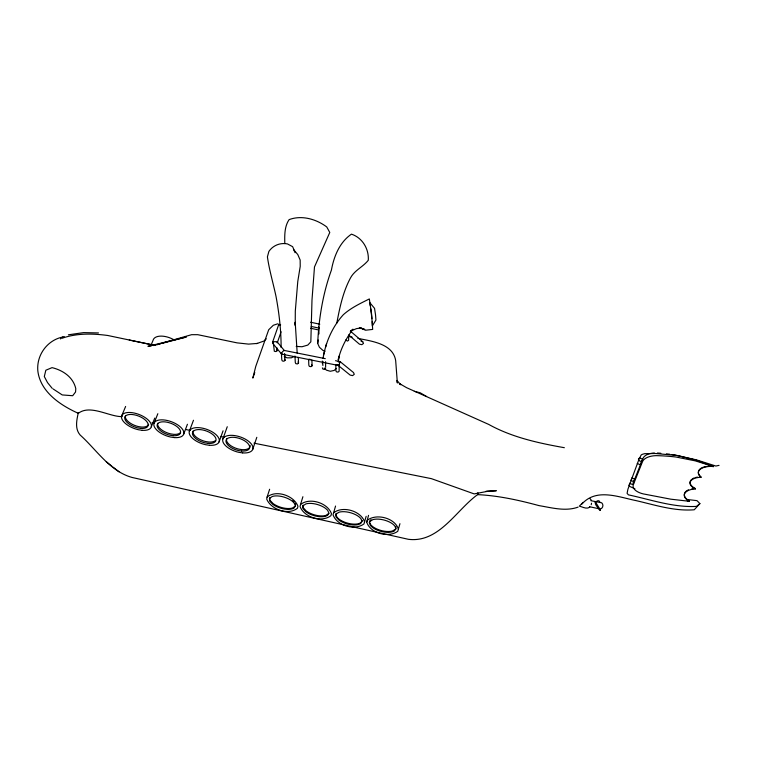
<?xml version="1.0" encoding="UTF-8"?>
<svg xmlns="http://www.w3.org/2000/svg" width="757" height="757" viewBox="0 0 757 757"><rect width="100%" height="100%" fill="white"/><g stroke="black" fill="none" stroke-linecap="round" stroke-linejoin="round"><path stroke-width="1.14" d="M339.155 365.016L339.136 371.271L338.019 372.122L336.382 371.801L335.871 370.618L335.862 364.921M325.15 351.229L322.965 350.425L319.435 347.274L317.694 343.451C318.782 318.536 322.908 293.565 331.415 270.069C333.922 256.396 339.571 242.249 351.456 234.15C362.433 237.774 369.056 248.996 368.29 260.285C363.086 266.852 354.749 270.145 350.614 277.715C342.987 291.767 339.751 307.588 336.789 323.144M701.039 477.27A14.165 7.201 4.7 0 1 700.093 469.416A14.165 7.201 4.7 0 1 713.577 466.558L695.267 460.862L675.992 457.02A100.558 49.233 6.2 0 0 655.969 455.648A17.439 9.008 5.9 0 0 642.494 461.685L633.306 484.745A14.298 7.182 6.5 0 0 645.636 494.349L670.749 499.175L689.39 501.304A15.045 7.456 5.3 0 1 684.65 493.64A15.045 7.456 5.3 0 1 695.418 488.871A13.219 6.652 5.1 0 1 690.346 481.603A13.219 6.652 5.1 0 1 701.039 477.27L701.077 476.957A14.175 7.324 8.2 0 1 700.149 468.886A14.175 7.324 8.2 0 1 713.577 466.558L695.371 459.944L677.278 455.449M695.418 488.871L695.456 488.558A13.229 6.756 8.6 0 1 691.453 479.56M689.39 501.304L689.419 501.002A15.055 7.57 8.9 0 1 688.529 489.826M322.898 365.508L322.614 361.572M323.04 358.449C325.548 342.401 332.361 326.74 343.366 314.685C350.926 307.872 360.304 303.453 369.331 298.939L371.583 314.051L372.69 329.409L365.527 330.232L359.329 327.526L364.779 329.494L360.985 328.065L356.528 328.604L350.311 331.311L352.942 329.181C346.148 338.322 340.754 348.608 338.209 359.764L339.155 356.14L338.275 361.893M317.694 343.451L318.195 339.978M64.402 336.733C47.946 339.079 36.232 354.815 37.85 371.062C40.386 391.927 60.522 405.364 78.34 413.322L78.321 412.726C76.712 420.021 74.659 428.784 80.176 435.048C96.536 449.696 109.765 471.251 132.059 477.459L408.383 539.306C438.984 543.129 456.13 510.152 477.582 494.633L477.875 492.675M267.089 497.122L266.719 499.128C271.006 509.631 288.436 515.593 297.501 508.212L297.955 506.234C293.943 495.561 275.993 489.438 267.089 497.122L269.634 489.249M269.729 497.661L269.918 500.245L273.135 503.613A13.91 6.34 17.3 0 0 292.486 508.023L295.419 506.017M591.217 504.749L591.548 503.197M300.501 504.569L300.037 506.556C304.125 517.305 321.744 522.841 330.923 515.678L331.471 513.71C327.667 502.79 309.528 497.094 300.501 504.569L302.904 496.715M303.103 505.099L303.178 507.663L306.292 511.022A13.948 6.387 16.5 0 0 325.765 515.451L328.85 513.473M368.545 515.347L366.71 522.16C370.362 533.363 388.417 538.066 397.756 531.319L399.951 523.683M323.457 355.326L324.431 351.712M325.614 347.16L326.579 343.564M322.34 363.653L322.823 361.855M335.55 506.045L333.033 514.788C336.912 525.755 354.721 530.865 363.975 523.92L366.161 516.312M336.155 513.341L335.871 516.719L338.881 520.059A13.986 6.406 15.7 0 0 358.458 524.516L360.512 523.664L362.083 521.384L360.786 518.45L358.865 516.681A13.957 6.387 15.7 0 0 339.07 512.186L335.919 514.183M362.31 520.532L360.739 522.813L358.686 523.664A13.976 6.416 15.7 0 1 339.117 519.217L337.177 517.466L335.815 514.542M252.668 449.526L256.812 437.309M366.71 522.16L367.382 520.21C376.579 513.161 395.173 518.006 398.513 529.398M281.102 331.765L277.27 342.836L277.185 341.899L274.819 341.625L272.548 342.287L272.643 343.224L281.585 354.068L338.218 365.423L350.16 375.094L352.611 375.614L354.267 374.308L353.519 372.558L340.092 361.619L335.531 360.711M272.548 342.287L278.813 324.318L280.639 324.867M254.768 372.548L252.819 378.084L255.781 366.341L268.707 329.74L273.324 325.264L277.753 323.807M222.908 438.918L227.251 426.73M219.104 441.851L223.06 430.818M189.345 431.244L193.48 420.249M183.696 434.111L187.424 424.261M151.305 426.787L154.759 418.082M153.945 423.532L157.844 413.7M634.148 480.581L642.92 458.515A17.42 9.131 9.5 0 1 654.37 452.979M121.565 416.208L125.615 406.452M151.268 344.624L153.075 340.29A15.159 7.92 21.8 0 1 174.753 340.29M638.406 459.187L638.813 458.382M78.34 413.322C90.234 404.058 109.585 417.022 122.218 416.596M589.845 507.086C586.647 509.612 582.653 506.859 579.323 506.14L583.145 502.336M590.81 500.689L601.673 502.79C603.793 504.654 603.083 508.278 600.301 509.054M686.779 499.459L697.008 500.651L699.894 503.613L694.254 509.773C674.506 511.382 655.259 505.051 636.221 500.651C618.497 497.065 596.166 487.839 581.878 504.105M333.6 512.82C342.713 505.572 361.042 510.833 364.628 521.98M266.313 338.824L264.032 341L256.604 343.64M336.288 368.47L334.206 370.419L330.317 371.271L326.381 370.145L324.195 368.053M371.1 519.614L369.899 520.721L369.265 522.756L370.523 525.661L372.416 527.411A14.042 6.444 15 0 0 392.117 531.897L394.246 531.054L395.949 528.793L394.776 525.888L392.902 524.118A14.023 6.425 15 0 0 372.974 519.595L369.671 521.573M699.894 503.613L696.412 506.405C673.314 507.616 650.802 499.648 628.442 494.86L627.089 493.346L627.932 489.173L638.738 459.963L641.103 455.071L642.059 454.418L644.586 453.68L655.477 453.5L676.55 455.43L696.639 459.915L715.848 466.038L719.046 465.366M60.446 338.928L62.935 336.96M325.642 368.555L324.526 369.416L322.898 369.085L322.387 367.902M311.912 360.114L312.073 365.83L310.947 366.681L309.32 366.35L308.818 365.177L308.638 359.461M339.136 362.338L340.092 361.619L339.174 364.704L338.218 365.423M298.277 357.389L298.532 363.114L297.406 363.956L295.779 363.634L295.287 362.461L295.012 356.736M284.613 353.519L285.029 360.398L283.894 361.24L282.276 360.919L281.793 359.745L281.405 353.633M276.854 347.681L277.062 350.756L275.917 351.579L274.318 351.248L273.334 342.807M325.283 358.657L284.272 350.453L282.853 351.343L281.509 353.15L281.822 353.699M594.851 502.184L598.077 500.651L599.27 501.03L600.027 502.402M295.069 356.112L291.35 357.815L287.045 357.834L284.253 356.566M62.462 338.133C76.854 333.108 92.77 333.487 107.749 335.483L154.92 345.391M578.102 507.114C565.47 511.685 551.749 507.729 538.993 505.61C518.876 500.178 498.456 495.636 477.582 494.633M153.652 345.561L191.597 334.689L197.728 334.679L237.064 342.864L248.58 344.113L257.626 343.413M157.03 344.681L160.399 343.801M162.651 343.214L186.25 337.045L147.927 346.318L151.362 345.864M68.385 334.812L83.63 332.616L98.476 332.929M486.022 491.274L496.327 490.735L487.517 491.331L474.166 493.905L431.395 478.651L254.011 443.167M631.84 477.875L634.612 479.115L634.375 480.818L632.445 481.282L630.751 480.042M639.684 457.919L642.532 459.168L642.305 460.899L640.318 461.373L638.577 460.114M296.195 346.413L302.005 346.744L307.796 345.088L310.834 341.833L311.988 300.037L314.486 266.937L329.778 232.456L326.75 226.949C316.275 219.104 301.759 214.884 289.127 219.615C284.377 226.513 284.613 235.503 284.802 243.565M687.347 500.765L689.419 501.002M414.297 391.35L420.144 392.76L426.636 396.536M564.353 447.699C538.407 443.091 511.921 437.319 488.719 424.422L406.604 387.688L399.336 383.496L400.718 384.755L396.933 380.43M309.093 359.197L310.73 359.528M336.382 364.666L338.029 364.997M152.062 422.766L154.381 423.229M185.664 429.484L190.291 430.411M220.41 436.439L223.892 437.139M361.127 341.379L362.735 341.71L363.502 343.432L361.855 344.662L359.433 344.161L348.684 334.991L348.627 340.272L347.51 341.085L345.627 340.063M129.229 340.044L151.211 344.596M310.578 322.227L319.776 324.176M311.212 326.447L319.208 328.15M310.55 328.235L318.631 329.957M348.646 336.382L352.109 337.12M357.881 338.36C371.413 341.199 393.006 343.574 395.674 360.625L397.368 383.004L397.075 381.282M589.618 506.736L599.459 508.874M634.924 488.795L629.625 486.373L628.783 485M53.094 388.937L62.244 394.936L72.691 395.722L75.558 391.984L75.785 388.634C73.192 377.118 62.935 370.287 52.063 367.637L45.836 370.23L44.313 376.541L47.53 382.626L52.176 388.332M113.19 467.201L118.991 471.838M106.283 461.732L111.837 466.17M350.548 331.282L362.735 341.71M292.827 500.642L294.18 501.834M589.854 498.484L591.198 499.998M637.262 463.445L640.11 464.703L640.98 464.23L641.207 462.508M629.502 483.203L632.265 484.442L633.117 483.978L633.354 482.275M293.848 249.876L297.813 254.607L300.16 260.039L300.217 266.369L297.766 281.557L295.306 311.07L295.221 325.396L295.202 322.274L297.198 353.178M369.653 302.459L374.545 308.345L375.538 314.903L375.926 320.06L372.378 325.888L372.189 321.621M277.185 341.899L284.272 350.453M281.178 353.216L282.247 354.683M322.274 361.061L322.785 361.941M294.662 251.39L292.618 246.668L287.423 243.905C280.213 242.495 273.088 245.353 268.896 251.4L267.41 256.841C269.265 270.041 273.211 283.203 276.031 296.489C279.144 313.303 281.14 330.374 281.112 347.491M294.265 250.822L295.079 252.706M311.572 364.656L312.073 365.83M298.04 361.941L298.532 363.114M284.547 359.225L285.029 360.398M276.608 349.592L277.062 350.756M295.315 503.452L295.694 504.805M369.492 521.904L370.75 524.819L372.633 526.56A14.033 6.453 15 0 0 392.334 531.045L395.703 529.115L395.968 526.617M370.041 303.983L370.334 305.932M370.769 308.847L371.886 318.602M278.813 324.318L278.888 325.273M318.811 326.958L318.952 333.941M325.557 361.714L325.633 367.419M250.132 445.419A12.358 5.971 18.8 0 1 242.098 449.639L239.089 449.194A12.358 5.971 18.8 0 1 226.646 438.682M215.442 440.602A12.349 5.924 19.6 0 1 208.8 442.012L205.819 441.568A12.349 5.924 19.6 0 1 193.101 431.017M180.128 432.89A12.349 5.857 20.4 0 1 173.675 434.338L170.713 433.893A12.349 5.857 20.4 0 1 157.73 423.314M148.618 424.27A12.358 5.81 21.1 0 1 141.531 427.052L138.607 426.626A12.358 5.81 21.1 0 1 125.369 416M692.21 478.954A13.229 6.756 8.6 0 1 694.226 477.941M695.409 477.563A13.229 6.756 8.6 0 1 697.519 477.137M691.832 488.899A15.055 7.57 8.9 0 1 695.456 488.558M633.6 484.035A14.288 7.286 10.1 0 1 633.732 481.632M657.445 453.008A100.605 49.971 9.8 0 1 660.833 453.273M666.444 453.831A100.605 49.971 9.8 0 1 669.794 454.247M671.932 454.541A100.605 49.971 9.8 0 1 676.209 455.203M269.454 498.494L269.653 501.077L272.87 504.446A13.91 6.34 17.3 0 0 292.221 508.855L294.132 507.975L295.438 505.648L293.915 502.676L291.89 500.888A13.891 6.321 17.2 0 0 272.312 496.441L269.454 498.494M302.847 505.941L302.923 508.496L306.046 511.855A13.948 6.387 16.5 0 0 325.519 516.293L327.497 515.422L328.935 513.114L327.535 510.161L325.557 508.382A13.929 6.359 16.5 0 0 305.856 503.916L302.847 505.941M600.462 510L599.828 510.473C598.872 508.079 594.094 504.455 595.541 502.156L600.462 510M140.991 428.415L138.058 427.979A12.367 5.801 21.1 0 1 125.246 416.388A12.367 5.801 21.1 0 1 144.332 419.217A12.367 5.801 21.1 0 1 140.991 428.415M142.231 430.317L138.503 429.758A15.802 7.409 21.1 0 1 122.132 414.95A15.802 7.409 21.1 0 1 146.527 418.564A15.802 7.409 21.1 0 1 142.231 430.317M173.145 435.701L170.193 435.266A12.358 5.857 20.4 0 1 157.683 423.721A12.358 5.857 20.4 0 1 176.939 426.579A12.358 5.857 20.4 0 1 173.145 435.701M174.337 437.593L170.562 437.035A15.793 7.475 20.4 0 1 154.589 422.274A15.793 7.475 20.4 0 1 179.201 425.945A15.793 7.475 20.4 0 1 174.337 437.593M208.298 443.394L205.317 442.949A12.358 5.914 19.5 0 1 193.139 431.443A12.358 5.914 19.5 0 1 212.594 434.348A12.358 5.914 19.5 0 1 208.298 443.394M209.415 445.277L205.611 444.709A15.802 7.561 19.5 0 1 190.054 430.004A15.802 7.561 19.5 0 1 214.922 433.714A15.802 7.561 19.5 0 1 209.415 445.277M241.625 451.03L238.606 450.576A12.367 5.961 18.8 0 1 226.75 439.126A12.367 5.961 18.8 0 1 246.385 442.06A12.367 5.961 18.8 0 1 241.625 451.03M242.675 452.904L238.824 452.326A15.802 7.617 18.8 0 1 223.684 437.688A15.802 7.617 18.8 0 1 248.779 441.445A15.802 7.617 18.8 0 1 242.675 452.904"/></g></svg>
